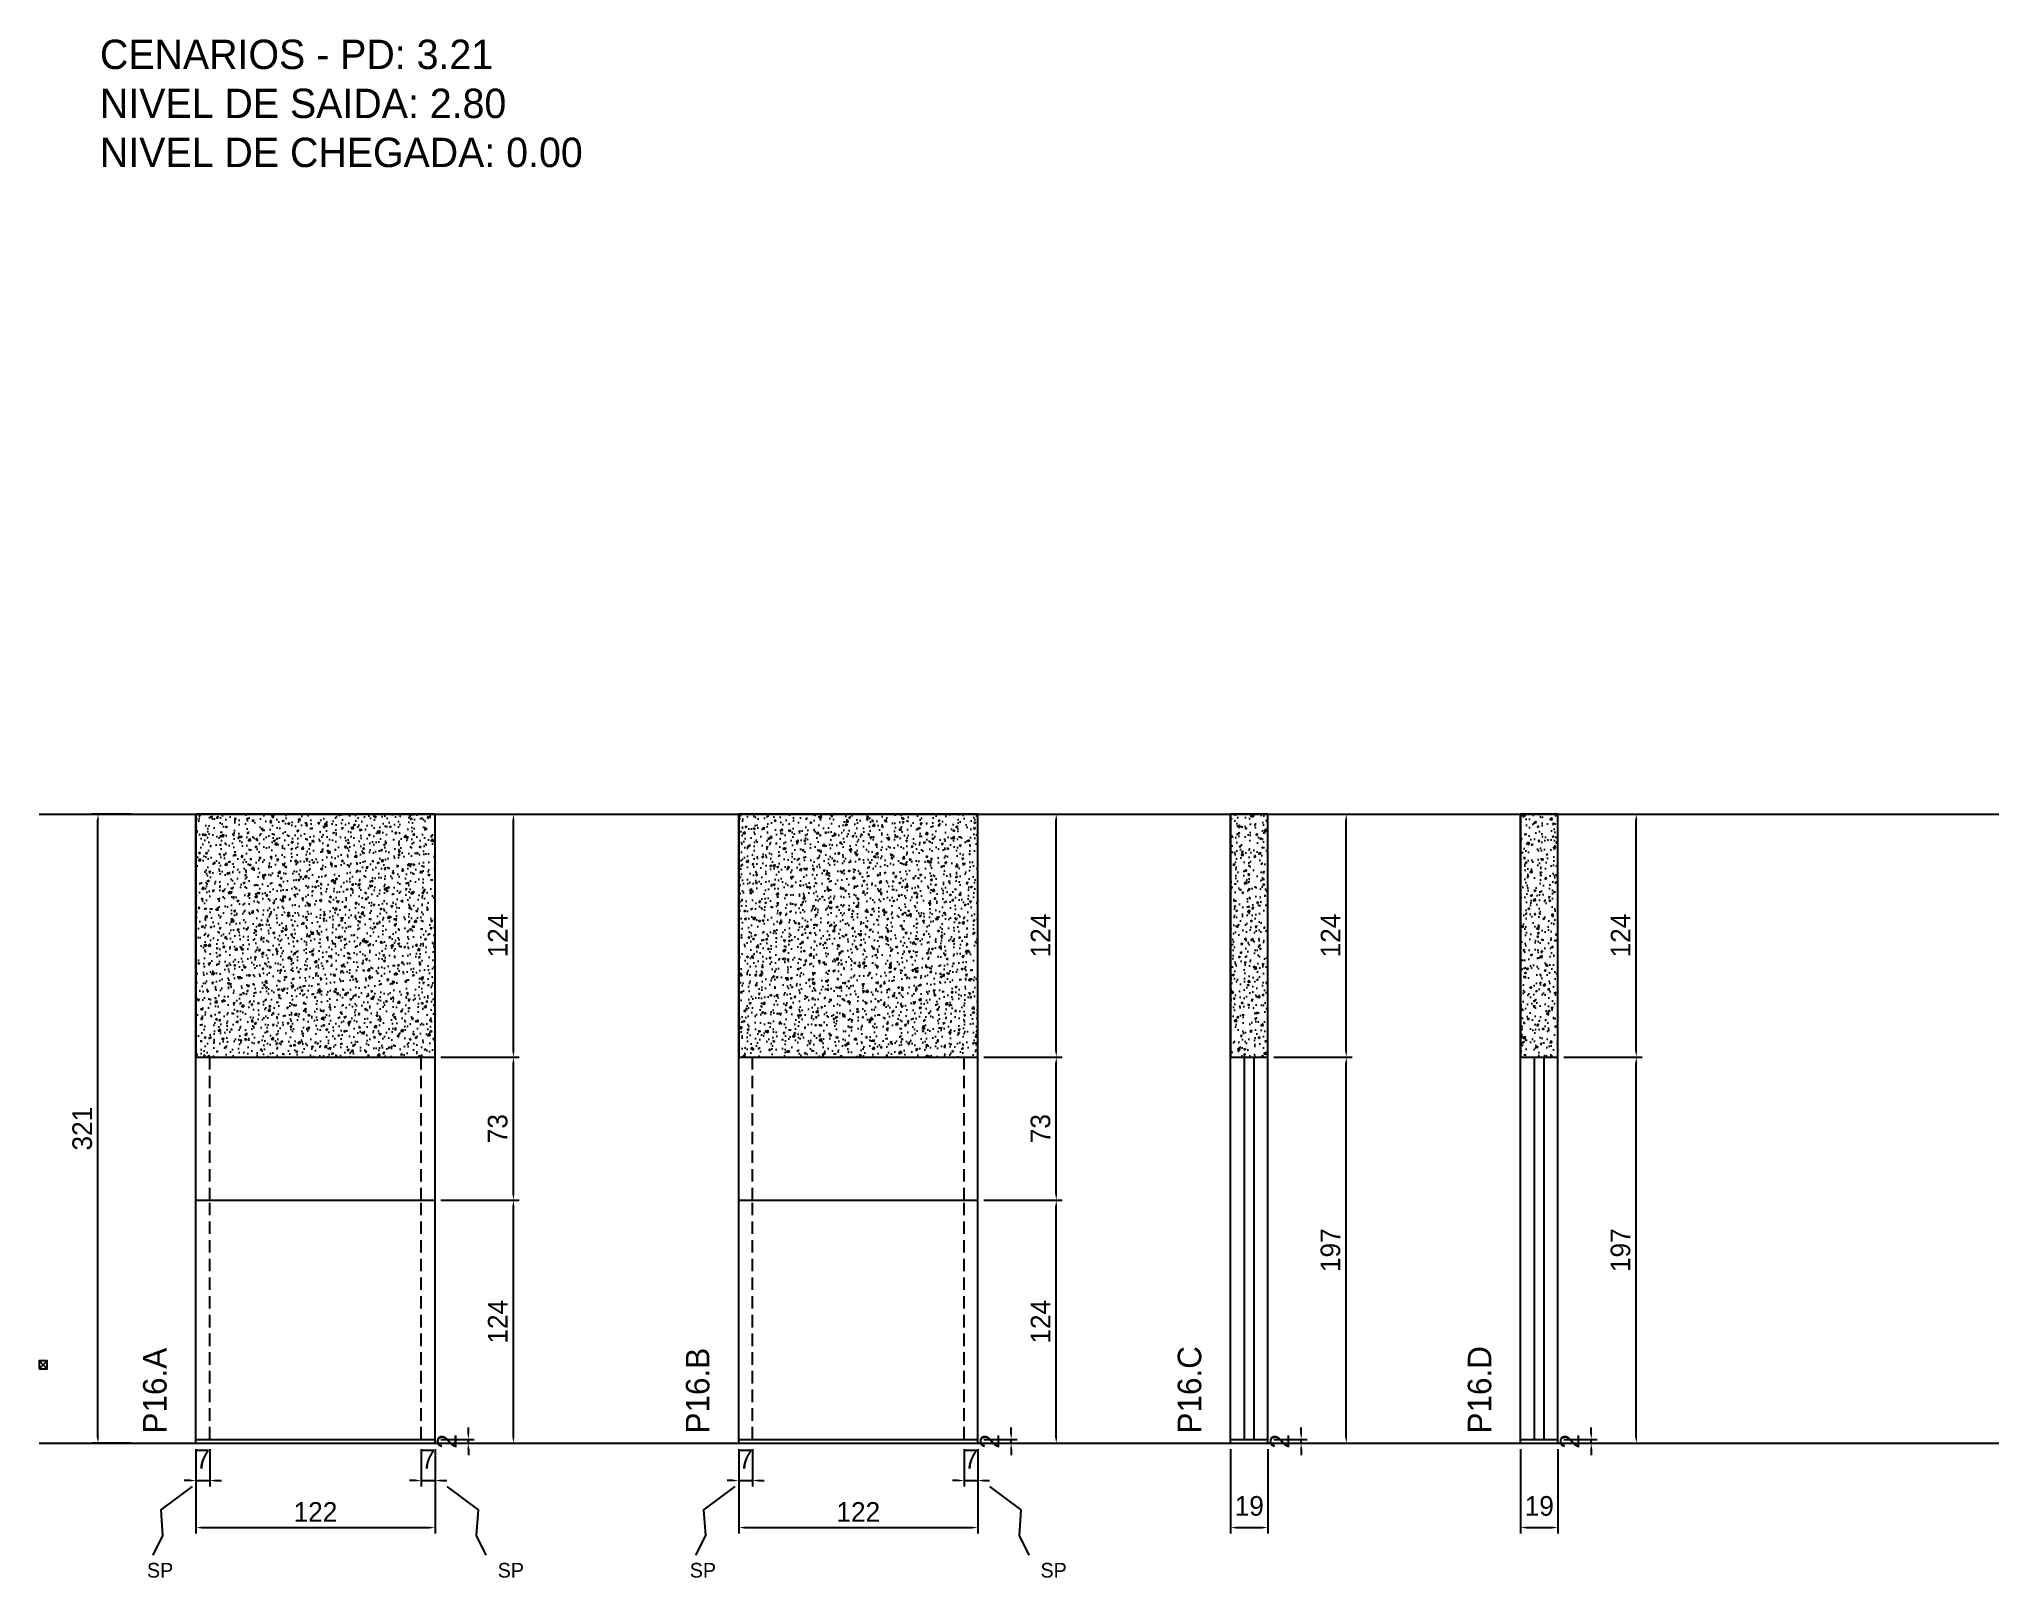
# Model space of a CAD drawing. Header units: centimetres. Extents: x 0 to 1000, y -490 to 295.
import ezdxf

# ---------------------------------------------------------------- set-up
doc = ezdxf.new("R2010")
doc.units = ezdxf.units.CM
doc.linetypes.add('DASHED', pattern=[2, -2])
doc.linetypes.add('HIDDEN', pattern=[9.525, 6.35, -3.175])
for name, color, linetype in [('COTA', 241, 'Continuous'), ('NOMENCLATURA', 7, 'Continuous'), ('Nível', 160, 'Continuous'), ('Painéis', 200, 'Continuous'), ('SARR_2.2x7', 40, 'Continuous'), ('Sarrafo de Pressão', 42, 'HIDDEN'), ('texto', 7, 'Continuous')]:
    doc.layers.add(name, color=color, linetype=linetype)
doc.dimstyles.new('PAINEL', dxfattribs={"dimtxt": 10, "dimasz": 3, "dimexe": 3, "dimexo": 3, "dimgap": 3, "dimtad": 1, "dimcen": 2.5, "dimclrd": 4, "dimclre": 4, "dimclrt": 240, "dimazin": 3, "dimtfac": 1, "dimtmove": 0, "dimatfit": 3})

# ---------------------------------------------------------------- blocks, each defined once
blk = doc.blocks.new('MULDURA')
at = {"layer": 'Paineis'}
for p, q in [((0, 0), (4, 4)), ((4, 0), (0, 4))]:
    blk.add_line(p, q, dxfattribs=at)
blk.add_lwpolyline([(0, 0), (4, 0), (4, 4), (0, 4)], close=True, dxfattribs=at)

msp = doc.modelspace()

# ---------------------------------------------------------------- hatches: boundary and pattern name
at = {"layer": 'COTA'}
h = msp.add_hatch(dxfattribs=at)
h.set_pattern_fill('AR-CONC', color=256, scale=0.05)
h.paths.add_polyline_path([(202, -224), (202, -100), (80, -100), (80, -224)])
h = msp.add_hatch(dxfattribs=at)
h.set_pattern_fill('AR-CONC', color=256, scale=0.05)
h.paths.add_polyline_path([(479, -224), (479, -100), (357, -100), (357, -224)])
h = msp.add_hatch(dxfattribs=at)
h.set_pattern_fill('AR-CONC', color=256, scale=0.05)
h.paths.add_polyline_path([(627, -224), (627, -100), (608, -100), (608, -224)])
h = msp.add_hatch(dxfattribs=at)
h.set_pattern_fill('AR-CONC', color=256, scale=0.05)
h.paths.add_polyline_path([(775, -224), (775, -100), (756, -100), (756, -224)])

# ---------------------------------------------------------------- linework, layer by layer
for p, q in [((80, -224), (80, -100)), ((80, -100), (202, -100)), ((202, -224), (202, -100)), ((357, -224), (357, -100)), ((357, -100), (479, -100)), ((479, -224), (479, -100)), ((608, -224), (608, -100)), ((608, -100), (627, -100)), ((627, -224), (627, -100)), ((756, -224), (756, -100)), ((756, -100), (775, -100)), ((775, -224), (775, -100))]:
    msp.add_line(p, q, dxfattribs=at)
for points in [[(202, -224), (202, -100), (80, -100), (80, -224)], [(479, -224), (479, -100), (357, -100), (357, -224)], [(627, -224), (627, -100), (608, -100), (608, -224)], [(775, -224), (775, -100), (756, -100), (756, -224)]]:
    msp.add_lwpolyline(points, close=True, dxfattribs=at)
at = {"layer": 'COTA', "color": 4}
for points in [[(78, -443), (62, -455), (63, -468), (58, -478)], [(208, -443), (224, -455), (223, -468), (228, -478)], [(355, -443), (339, -455), (340, -468), (335, -478)], [(485, -443), (501, -455), (500, -468), (505, -478)]]:
    msp.add_lwpolyline(points, dxfattribs=at)
at = {"layer": 'Nível', "linetype": 'DASHED'}
for points in [[(0, -100), (1000, -100)], [(0, -421), (1000, -421)]]:
    msp.add_lwpolyline(points, dxfattribs=at)
at = {"layer": 'Painéis'}
for p, q in [((80, -224), (202, -224)), ((80, -421), (80, -224)), ((202, -421), (202, -224)), ((357, -224), (479, -224)), ((357, -421), (357, -224)), ((479, -421), (479, -224)), ((608, -224), (627, -224)), ((608, -421), (608, -224)), ((627, -421), (627, -224)), ((756, -224), (775, -224)), ((756, -421), (756, -224)), ((775, -421), (775, -224)), ((80, -297), (202, -297)), ((357, -297), (479, -297)), ((80, -419), (202, -419)), ((357, -419), (479, -419)), ((608, -419), (627, -419)), ((756, -419), (775, -419))]:
    msp.add_line(p, q, dxfattribs=at)
at = {"layer": 'SARR_2.2x7'}
for points in [[(615, -419), (615, -224)], [(620, -419), (620, -224)], [(763, -419), (763, -224)], [(768, -419), (768, -224)]]:
    msp.add_lwpolyline(points, dxfattribs=at)
at = {"layer": 'Sarrafo de Pressão', "linetype": 'HIDDEN'}
for points in [[(87, -297), (87, -224)], [(195, -297), (195, -224)], [(364, -297), (364, -224)], [(472, -297), (472, -224)], [(87, -419), (87, -297)], [(195, -419), (195, -297)], [(364, -419), (364, -297)], [(472, -419), (472, -297)]]:
    msp.add_lwpolyline(points, dxfattribs=at)

# ---------------------------------------------------------------- block references
at = {"layer": 'COTA'}
msp.add_blockref('MULDURA', (0, -383), dxfattribs=at)

# ---------------------------------------------------------------- texts
at = {"layer": 'NOMENCLATURA'}
for s, p in [('CENARIOS - PD: 3.21', (31, 280)), ('NIVEL DE SAIDA: 2.80', (31, 255)), ('NIVEL DE CHEGADA: 0.00', (31, 230))]:
    msp.add_text(s, height=15, dxfattribs=at).set_placement(p)
for s, p in [('P16.A', (65, -416)), ('P16.B', (342, -416)), ('P16.C', (593, -416)), ('P16.D', (741, -416))]:
    msp.add_text(s, height=12, rotation=90, dxfattribs=at).set_placement(p)
at = {"layer": 'texto', "color": 4, "char_height": 7.5, "attachment_point": 1}
for insert in [(55, -482), (234, -482), (332, -482), (511, -482)]:
    msp.add_mtext('SP', dxfattribs=dict(at, insert=insert))

# ---------------------------------------------------------------- dimensions: what is measured, and where the dimension line sits
at = {"layer": 'COTA'}
msp.add_linear_dim(base=(30, -421), p1=(50, -421), p2=(50, -100), angle=90, dimstyle='PAINEL', dxfattribs=at).render()
at = {"layer": 'COTA', "color": 4}
for base, p1, p2 in [((242, -224), (202, -224), (202, -100)), ((519, -224), (479, -224), (479, -100)), ((667, -224), (627, -224), (627, -100)), ((815, -224), (775, -224), (775, -100)), ((242, -297), (202, -297), (202, -224)), ((519, -297), (479, -297), (479, -224)), ((667, -421), (627, -421), (627, -224)), ((815, -421), (775, -421), (775, -224)), ((242, -421), (202, -421), (202, -297)), ((519, -421), (479, -421), (479, -297)), ((219, -421), (202, -421), (202, -419)), ((496, -421), (479, -421), (479, -419)), ((644, -421), (627, -421), (627, -419)), ((792, -421), (775, -421), (775, -419))]:
    msp.add_linear_dim(base=base, p1=p1, p2=p2, angle=90, dimstyle='PAINEL', dxfattribs=at).render()
for base, p1, p2 in [((80, -440), (80, -421), (87, -421)), ((80, -464), (80, -421), (202, -421)), ((195, -440), (195, -421), (202, -421)), ((357, -440), (357, -421), (364, -421)), ((357, -464), (357, -421), (479, -421)), ((472, -440), (472, -421), (479, -421)), ((608, -464), (608, -421), (627, -421)), ((756, -464), (756, -421), (775, -421))]:
    msp.add_linear_dim(base=base, p1=p1, p2=p2, dimstyle='PAINEL', dxfattribs=at).render()

doc.saveas('drawing.dxf')
